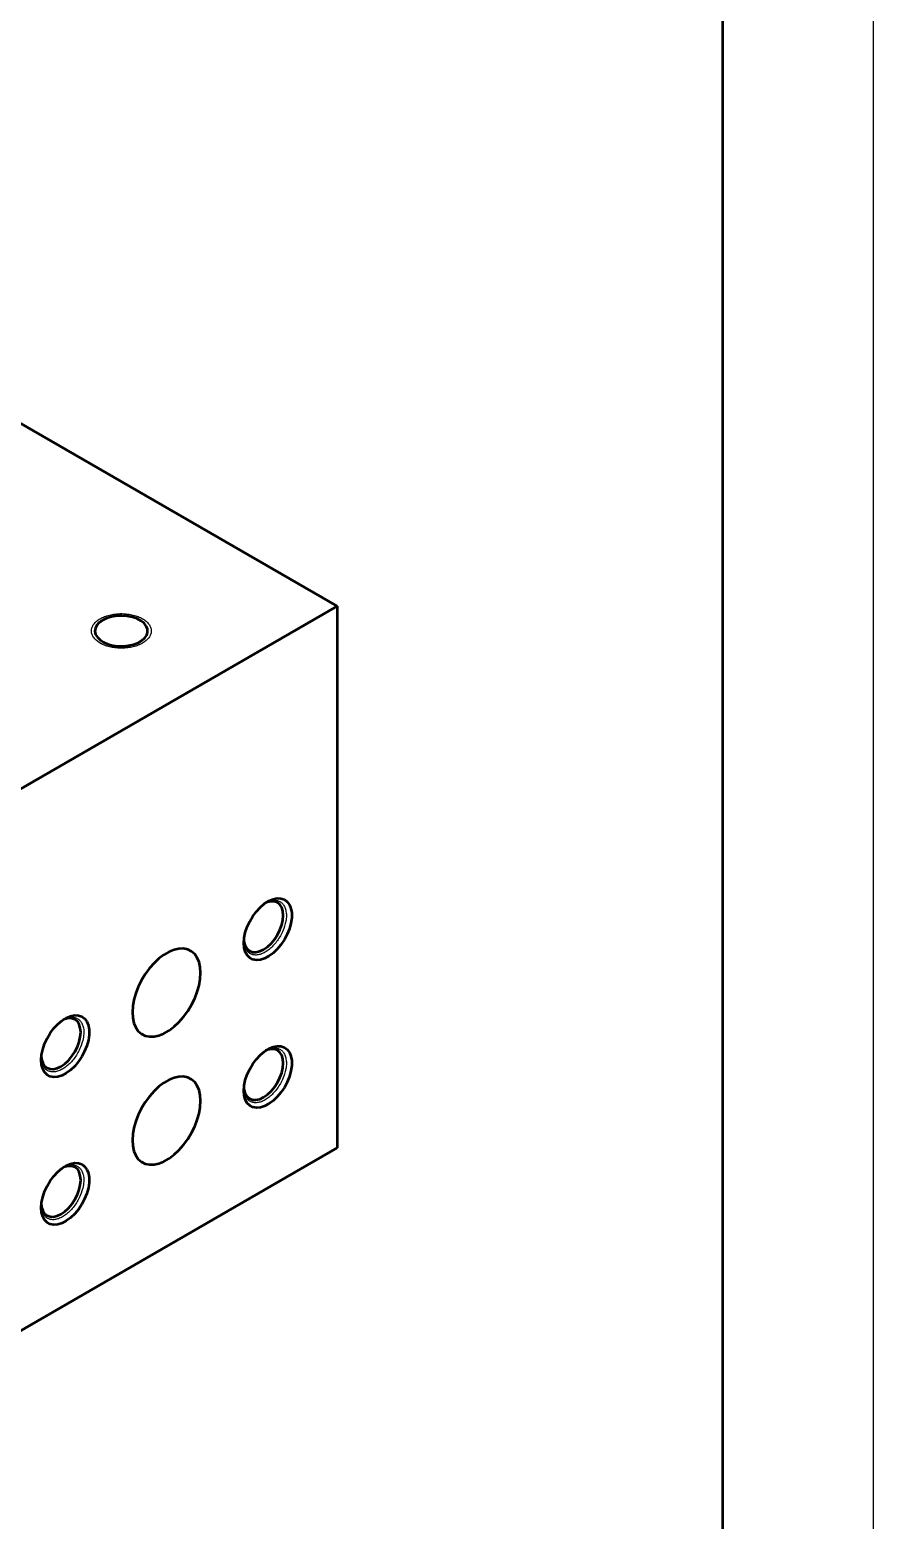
# Model space of a CAD drawing. Header units: millimetres. Extents: x 1810 to 2404, y 10 to 430.
# Drawn here: x 2347.7 to 2403.7, y 95.7 to 194.6 of the extents above; entities that cross this region are included whole.
import ezdxf

# ---------------------------------------------------------------- set-up
doc = ezdxf.new("R2010")
doc.units = ezdxf.units.MM
doc.layers.add('1轮廓实线层', color=7, linetype='Continuous', lineweight=50)
doc.layers.add('2细线层', color=4, linetype='Continuous')

msp = doc.modelspace()

# ---------------------------------------------------------------- linework, layer by layer
for p, q in [((2364.7395, 135.8655), (2364.7139, 135.5417)), ((2351.3044, 128.1096), (2351.2789, 127.7858)), ((2364.7395, 126.067), (2364.7139, 125.7432)), ((2351.3044, 118.3112), (2351.2789, 117.9873))]:
    msp.add_line(p, q)
for points, knots in [([(2352.3726, 153.9149), (2352.1308, 154.0841), (2351.9486, 154.2768), (2351.8328, 154.4859), (2351.7877, 154.7038), (2351.8148, 154.9227), (2351.9132, 155.1348), (2352.0793, 155.3322), (2352.3072, 155.5079), (2352.5885, 155.6556), (2352.9132, 155.7698), (2353.2695, 155.8465), (2353.6444, 155.8829), (2354.0245, 155.8777), (2354.3961, 155.831), (2354.7456, 155.7446), (2355.0605, 155.6216), (2355.3293, 155.4664), (2355.5425, 155.2846), (2355.6921, 155.0828), (2355.773, 154.8683), (2355.782, 154.6489), (2355.719, 154.4325), (2355.5861, 154.2268), (2355.3882, 154.0394), (2355.1324, 153.8769), (2354.828, 153.7454), (2354.486, 153.6495), (2354.1188, 153.5927), (2353.7395, 153.577), (2353.362, 153.6031), (2352.9998, 153.6699), (2352.6661, 153.7751), (2352.3729, 153.9149), (2352.4676, 153.8659), (2352.3729, 153.9149)], [0, 0, 0, 0, 0.03028987, 0.06059332, 0.09089676, 0.1212002, 0.15150364, 0.18180708, 0.21211052, 0.24241396, 0.27271741, 0.30302085, 0.33332429, 0.36362773, 0.39393117, 0.42423461, 0.45453805, 0.4848415, 0.51514494, 0.54544838, 0.57575182, 0.60605526, 0.6363587, 0.66666214, 0.69696559, 0.72726903, 0.75757247, 0.78787591, 0.81817935, 0.84848279, 0.87878623, 0.90908968, 0.93939312, 0.96969656, 1, 1, 1, 1]), ([(2363.4104, 136.7286), (2363.6587, 136.8286), (2363.9128, 136.8738), (2364.1456, 136.853), (2364.3488, 136.7669), (2364.515, 136.6188), (2364.6382, 136.414), (2364.7139, 136.1598), (2364.7395, 135.8655), (2364.7345, 135.9663), (2364.7395, 135.8655)], [0, 0, 0, 0, 0.1176065, 0.2436627, 0.3697189, 0.4957751, 0.6218314, 0.7478876, 0.8739438, 1, 1, 1, 1]), ([(2364.7136, 135.5417), (2364.6382, 135.2001), (2364.515, 134.853), (2364.3488, 134.513), (2364.1456, 134.1924), (2363.9128, 133.9028), (2363.6587, 133.6545), (2363.3926, 133.4567), (2363.124, 133.3165), (2362.8627, 133.2388), (2362.6182, 133.2266), (2362.3992, 133.2803), (2362.2136, 133.3979), (2362.0683, 133.5751), (2361.9683, 133.8057), (2361.9175, 134.0812), (2361.9137, 134.1352), (2361.9148, 134.1171), (2361.9137, 134.1352)], [0, 0, 0, 0, 0.0658605, 0.1317306, 0.1976008, 0.2634709, 0.329341, 0.3952111, 0.4610813, 0.5269514, 0.5928215, 0.6586916, 0.7245617, 0.7904319, 0.856302, 0.9221721, 0.9880422, 1, 1, 1, 1]), ([(2349.9756, 128.9727), (2350.2236, 129.0728), (2350.4777, 129.1179), (2350.7106, 129.0971), (2350.9138, 129.0111), (2351.0799, 128.863), (2351.2031, 128.6581), (2351.2789, 128.404), (2351.3044, 128.1096), (2351.2995, 128.2104), (2351.3044, 128.1096)], [0, 0, 0, 0, 0.11757746, 0.24363782, 0.36969818, 0.49575855, 0.62181891, 0.74787927, 0.87393964, 1, 1, 1, 1]), ([(2351.2788, 127.7858), (2351.2031, 127.4442), (2351.0799, 127.0971), (2350.9138, 126.7571), (2350.7106, 126.4365), (2350.4777, 126.1469), (2350.2236, 125.8987), (2349.9575, 125.7009), (2349.689, 125.5606), (2349.4277, 125.483), (2349.1831, 125.4707), (2348.9641, 125.5244), (2348.7786, 125.642), (2348.6332, 125.8193), (2348.5333, 126.0498), (2348.4824, 126.3253), (2348.4786, 126.3793), (2348.4798, 126.3612), (2348.4786, 126.3793)], [0, 0, 0, 0, 0.0658651, 0.1317349, 0.1976047, 0.2634745, 0.3293443, 0.3952141, 0.4610839, 0.5269537, 0.5928235, 0.6586933, 0.7245631, 0.7904329, 0.8563027, 0.9221725, 0.9880423, 1, 1, 1, 1]), ([(2363.4104, 126.9301), (2363.6587, 127.0302), (2363.9128, 127.0753), (2364.1456, 127.0545), (2364.3488, 126.9684), (2364.515, 126.8203), (2364.6382, 126.6155), (2364.7139, 126.3613), (2364.7395, 126.067), (2364.7345, 126.1678), (2364.7395, 126.067)], [0, 0, 0, 0, 0.1176065, 0.2436627, 0.3697189, 0.4957751, 0.6218314, 0.7478876, 0.8739438, 1, 1, 1, 1]), ([(2364.7136, 125.7432), (2364.6382, 125.4016), (2364.515, 125.0545), (2364.3488, 124.7145), (2364.1456, 124.3939), (2363.9128, 124.1043), (2363.6587, 123.8561), (2363.3926, 123.6582), (2363.124, 123.518), (2362.8627, 123.4403), (2362.6182, 123.4281), (2362.3992, 123.4818), (2362.2136, 123.5994), (2362.0683, 123.7767), (2361.9683, 124.0072), (2361.9175, 124.2827), (2361.9137, 124.3367), (2361.9148, 124.3186), (2361.9137, 124.3367)], [0, 0, 0, 0, 0.0658605, 0.1317306, 0.1976008, 0.2634709, 0.329341, 0.3952111, 0.4610813, 0.5269514, 0.5928215, 0.6586916, 0.7245617, 0.7904319, 0.856302, 0.9221721, 0.9880422, 1, 1, 1, 1]), ([(2349.9756, 119.1742), (2350.2236, 119.2743), (2350.4777, 119.3194), (2350.7106, 119.2986), (2350.9138, 119.2126), (2351.0799, 119.0645), (2351.2031, 118.8596), (2351.2789, 118.6055), (2351.3044, 118.3112), (2351.2995, 118.4119), (2351.3044, 118.3112)], [0, 0, 0, 0, 0.1175775, 0.2436378, 0.3696982, 0.4957585, 0.6218189, 0.7478793, 0.8739396, 1, 1, 1, 1]), ([(2351.2788, 117.9873), (2351.2031, 117.6457), (2351.0799, 117.2986), (2350.9138, 116.9587), (2350.7106, 116.638), (2350.4777, 116.3484), (2350.2236, 116.1002), (2349.9575, 115.9024), (2349.689, 115.7621), (2349.4277, 115.6845), (2349.1831, 115.6723), (2348.9641, 115.7259), (2348.7786, 115.8435), (2348.6332, 116.0208), (2348.5333, 116.2513), (2348.4824, 116.5268), (2348.4786, 116.5808), (2348.4798, 116.5627), (2348.4786, 116.5808)], [0, 0, 0, 0, 0.0658651, 0.1317349, 0.1976047, 0.2634745, 0.3293443, 0.3952141, 0.4610839, 0.5269537, 0.5928235, 0.6586933, 0.7245631, 0.7904329, 0.8563027, 0.9221725, 0.9880423, 1, 1, 1, 1])]:
    msp.add_open_spline(points, degree=3, knots=knots)
at = {"layer": '1轮廓实线层'}
for p, q in [((2393.6617, 420), (2393.6617, 20)), ((2314.3581, 187.4043), (2368.0982, 156.3808)), ((2328.5003, 133.5214), (2368.0982, 156.3808)), ((2368.0982, 156.3808), (2368.0982, 120.453)), ((2368.0982, 120.453), (2328.5003, 97.5936))]:
    msp.add_line(p, q, dxfattribs=at)
at = {"layer": '1轮廓实线层', "flags": 128}
for points in [[(2352.5497, 155.4456), (2352.3259, 155.2872), (2352.162, 155.106), (2352.0646, 154.9095), (2352.0377, 154.7057), (2352.0824, 154.5029), (2352.1969, 154.3095), (2352.3766, 154.1333), (2352.6139, 153.9817), (2352.8993, 153.8607), (2353.2211, 153.7753), (2353.566, 153.7291), (2353.92, 153.7239), (2354.2685, 153.76), (2354.5973, 153.8358), (2354.893, 153.9483), (2355.1434, 154.0929), (2355.3382, 154.2635), (2355.4696, 154.4534), (2355.532, 154.6546), (2355.5231, 154.8589), (2355.443, 155.058), (2355.2952, 155.2438), (2355.0856, 155.4085), (2354.8229, 155.5456), (2354.5177, 155.6493), (2354.1827, 155.7154), (2353.8314, 155.7412), (2353.4784, 155.7257), (2353.1379, 155.6695), (2352.8241, 155.5748), (2352.5497, 155.4456)], [(2361.9111, 134.0286), (2361.9366, 134.3714), (2362.0125, 134.7327), (2362.1363, 135.1009), (2362.3039, 135.4642), (2362.5101, 135.8108), (2362.7481, 136.1297), (2363.0104, 136.4105), (2363.2885, 136.6444), (2363.5734, 136.8236), (2363.8561, 136.9426), (2364.1273, 136.9974), (2364.3785, 136.9863), (2364.6015, 136.9097), (2364.7892, 136.77), (2364.9355, 136.5717), (2365.0357, 136.3212), (2365.0866, 136.0265), (2365.0866, 135.6971), (2365.0357, 135.3437), (2364.9355, 134.9774), (2364.7892, 134.6102), (2364.6015, 134.2538), (2364.3785, 133.9198), (2364.1273, 133.6187), (2363.8561, 133.3603), (2363.5734, 133.1529), (2363.2885, 133.0032), (2363.0104, 132.916), (2362.7481, 132.894), (2362.5101, 132.938), (2362.3039, 133.0466), (2362.1363, 133.2163), (2362.0125, 133.4416), (2361.9366, 133.7153), (2361.9111, 134.0286)], [(2361.918, 134.2039), (2361.9362, 134.075), (2362.0106, 133.8346), (2362.1315, 133.6432), (2362.2942, 133.5082), (2362.4924, 133.4348), (2362.7186, 133.4257), (2362.964, 133.4814), (2363.2192, 133.5997), (2363.4744, 133.7761), (2363.7198, 134.0037), (2363.946, 134.2739), (2364.1442, 134.5762), (2364.3069, 134.899), (2364.4278, 135.23), (2364.5022, 135.5563), (2364.5273, 135.8655), (2364.5022, 136.1457), (2364.4278, 136.3861), (2364.3069, 136.5775), (2364.1442, 136.7125), (2363.946, 136.7859), (2363.7198, 136.795), (2363.4744, 136.7393), (2363.3535, 136.6905)], [(2359.0473, 132.0488), (2359.022, 132.4236), (2358.9467, 132.7609), (2358.8232, 133.0531), (2358.6541, 133.2937), (2358.4432, 133.4773), (2358.1953, 133.5998), (2357.9159, 133.6585), (2357.6112, 133.652), (2357.288, 133.5806), (2356.9536, 133.4458), (2356.6154, 133.2505), (2356.281, 132.9993), (2355.9579, 132.6976), (2355.6532, 132.3522), (2355.3737, 131.9709), (2355.1258, 131.5622), (2354.915, 131.1352), (2354.7459, 130.6993), (2354.6223, 130.2645), (2354.5471, 129.8403), (2354.5218, 129.4363), (2354.5471, 129.0614), (2354.6223, 128.7241), (2354.7459, 128.4319), (2354.915, 128.1913), (2355.1258, 128.0077), (2355.3737, 127.8852), (2355.6532, 127.8265), (2355.9579, 127.833), (2356.281, 127.9044), (2356.6154, 128.0393), (2356.9536, 128.2345), (2357.288, 128.4858), (2357.6112, 128.7874), (2357.9159, 129.1328), (2358.1953, 129.5141), (2358.4432, 129.9228), (2358.6541, 130.3499), (2358.8232, 130.7857), (2358.9467, 131.2206), (2359.022, 131.6447), (2359.0473, 132.0488)], [(2348.476, 126.2727), (2348.5016, 126.6155), (2348.5775, 126.9768), (2348.7012, 127.345), (2348.8689, 127.7083), (2349.075, 128.0549), (2349.3131, 128.3738), (2349.5754, 128.6547), (2349.8534, 128.8885), (2350.1384, 129.0678), (2350.421, 129.1867), (2350.6923, 129.2415), (2350.9435, 129.2305), (2351.1665, 129.1538), (2351.3542, 129.0141), (2351.5004, 128.8158), (2351.6007, 128.5653), (2351.6516, 128.2706), (2351.6516, 127.9413), (2351.6007, 127.5878), (2351.5004, 127.2216), (2351.3542, 126.8543), (2351.1665, 126.498), (2350.9435, 126.1639), (2350.6923, 125.8628), (2350.421, 125.6044), (2350.1384, 125.397), (2349.8534, 125.2473), (2349.5754, 125.1601), (2349.3131, 125.1381), (2349.075, 125.1821), (2348.8689, 125.2907), (2348.7012, 125.4604), (2348.5775, 125.6857), (2348.5016, 125.9594), (2348.476, 126.2727)], [(2348.483, 126.448), (2348.5012, 126.3191), (2348.5756, 126.0787), (2348.6965, 125.8873), (2348.8592, 125.7523), (2349.0574, 125.6789), (2349.2836, 125.6699), (2349.529, 125.7256), (2349.7842, 125.8439), (2350.0394, 126.0202), (2350.2848, 126.2479), (2350.5109, 126.518), (2350.7092, 126.8203), (2350.8719, 127.1431), (2350.9927, 127.4741), (2351.0672, 127.8004), (2351.0923, 128.1096), (2351.0672, 128.3898), (2350.9927, 128.6302), (2350.8719, 128.8216), (2350.7092, 128.9566), (2350.5109, 129.03), (2350.2848, 129.0391), (2350.0394, 128.9834), (2349.9184, 128.9346)], [(2361.9111, 124.2301), (2361.9366, 124.5729), (2362.0125, 124.9342), (2362.1363, 125.3024), (2362.3039, 125.6657), (2362.5101, 126.0123), (2362.7481, 126.3312), (2363.0104, 126.6121), (2363.2885, 126.8459), (2363.5734, 127.0252), (2363.8561, 127.1441), (2364.1273, 127.1989), (2364.3785, 127.1878), (2364.6015, 127.1112), (2364.7892, 126.9715), (2364.9355, 126.7732), (2365.0357, 126.5227), (2365.0866, 126.228), (2365.0866, 125.8987), (2365.0357, 125.5452), (2364.9355, 125.1789), (2364.7892, 124.8117), (2364.6015, 124.4554), (2364.3785, 124.1213), (2364.1273, 123.8202), (2363.8561, 123.5618), (2363.5734, 123.3544), (2363.2885, 123.2047), (2363.0104, 123.1175), (2362.7481, 123.0955), (2362.5101, 123.1395), (2362.3039, 123.2481), (2362.1363, 123.4178), (2362.0125, 123.6431), (2361.9366, 123.9168), (2361.9111, 124.2301)], [(2361.918, 124.4054), (2361.9362, 124.2765), (2362.0106, 124.0361), (2362.1315, 123.8447), (2362.2942, 123.7097), (2362.4924, 123.6363), (2362.7186, 123.6273), (2362.964, 123.683), (2363.2192, 123.8013), (2363.4744, 123.9776), (2363.7198, 124.2052), (2363.946, 124.4754), (2364.1442, 124.7777), (2364.3069, 125.1005), (2364.4278, 125.4315), (2364.5022, 125.7578), (2364.5273, 126.067), (2364.5022, 126.3472), (2364.4278, 126.5876), (2364.3069, 126.779), (2364.1442, 126.914), (2363.946, 126.9874), (2363.7198, 126.9965), (2363.4744, 126.9408), (2363.3535, 126.892)], [(2359.0473, 123.5567), (2359.022, 123.9316), (2358.9467, 124.2689), (2358.8232, 124.5611), (2358.6541, 124.8017), (2358.4432, 124.9853), (2358.1953, 125.1078), (2357.9159, 125.1665), (2357.6112, 125.16), (2357.288, 125.0886), (2356.9536, 124.9537), (2356.6154, 124.7585), (2356.281, 124.5072), (2355.9579, 124.2056), (2355.6532, 123.8602), (2355.3737, 123.4789), (2355.1258, 123.0702), (2354.915, 122.6431), (2354.7459, 122.2073), (2354.6223, 121.7724), (2354.5471, 121.3483), (2354.5218, 120.9442), (2354.5471, 120.5694), (2354.6223, 120.2321), (2354.7459, 119.9399), (2354.915, 119.6993), (2355.1258, 119.5157), (2355.3737, 119.3932), (2355.6532, 119.3345), (2355.9579, 119.341), (2356.281, 119.4124), (2356.6154, 119.5472), (2356.9536, 119.7425), (2357.288, 119.9937), (2357.6112, 120.2954), (2357.9159, 120.6407), (2358.1953, 121.0221), (2358.4432, 121.4308), (2358.6541, 121.8578), (2358.8232, 122.2937), (2358.9467, 122.7285), (2359.022, 123.1527), (2359.0473, 123.5567)], [(2348.476, 116.4742), (2348.5016, 116.817), (2348.5775, 117.1784), (2348.7012, 117.5466), (2348.8689, 117.9098), (2349.075, 118.2564), (2349.3131, 118.5753), (2349.5754, 118.8562), (2349.8534, 119.09), (2350.1384, 119.2693), (2350.421, 119.3882), (2350.6923, 119.443), (2350.9435, 119.432), (2351.1665, 119.3553), (2351.3542, 119.2156), (2351.5004, 119.0173), (2351.6007, 118.7668), (2351.6516, 118.4721), (2351.6516, 118.1428), (2351.6007, 117.7893), (2351.5004, 117.4231), (2351.3542, 117.0559), (2351.1665, 116.6995), (2350.9435, 116.3654), (2350.6923, 116.0643), (2350.421, 115.8059), (2350.1384, 115.5985), (2349.8534, 115.4488), (2349.5754, 115.3616), (2349.3131, 115.3396), (2349.075, 115.3837), (2348.8689, 115.4923), (2348.7012, 115.6619), (2348.5775, 115.8873), (2348.5016, 116.161), (2348.476, 116.4742)], [(2348.483, 116.6495), (2348.5012, 116.5206), (2348.5756, 116.2802), (2348.6965, 116.0888), (2348.8592, 115.9538), (2349.0574, 115.8804), (2349.2836, 115.8714), (2349.529, 115.9271), (2349.7842, 116.0454), (2350.0394, 116.2217), (2350.2848, 116.4494), (2350.5109, 116.7195), (2350.7092, 117.0218), (2350.8719, 117.3446), (2350.9927, 117.6756), (2351.0672, 118.0019), (2351.0923, 118.3112), (2351.0672, 118.5914), (2350.9927, 118.8318), (2350.8719, 119.0231), (2350.7092, 119.1581), (2350.5109, 119.2316), (2350.2848, 119.2406), (2350.0394, 119.1849), (2349.9184, 119.1361)]]:
    msp.add_lwpolyline(points, dxfattribs=at)
at = {"layer": '2细线层'}
msp.add_line((2403.6617, 430), (2403.6617, 10), dxfattribs=at)

doc.saveas('drawing.dxf')
